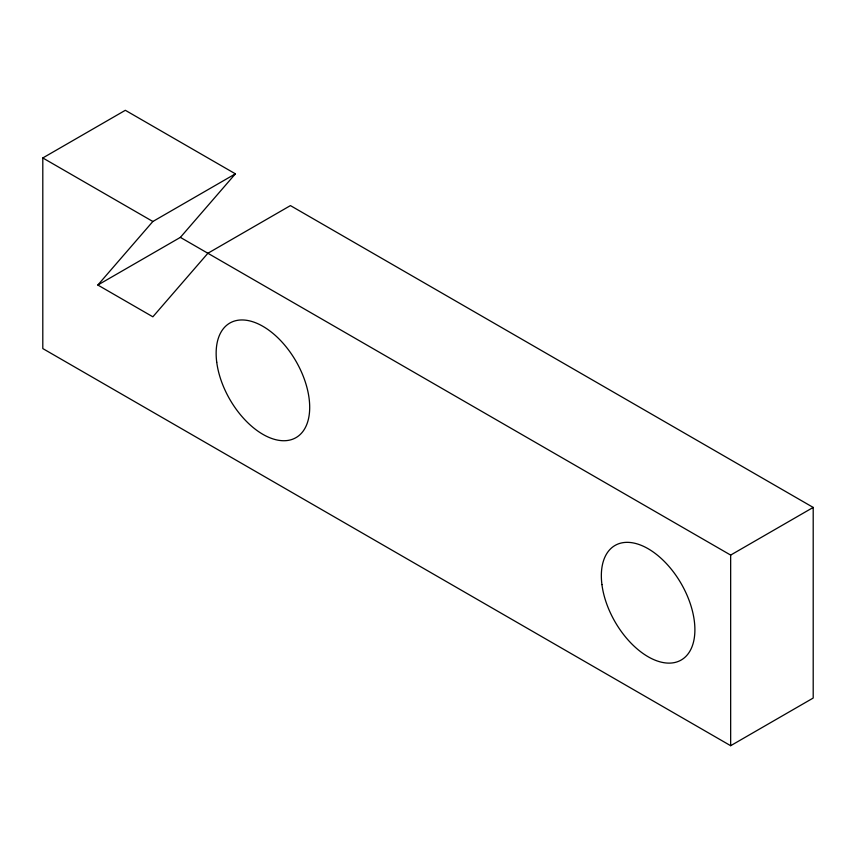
<?xml version="1.0" encoding="UTF-8"?>
<svg xmlns="http://www.w3.org/2000/svg" width="856" height="856" viewBox="0 0 856 856"><rect width="100%" height="100%" fill="white"/><g stroke="black" fill="none" stroke-linecap="round" stroke-linejoin="round"><path stroke-width="1.28" d="M97.83 285.037L152.86 221.49L235.4 173.832L125.34 110.296L42.8 157.953L42.8 348.574L730.66 745.704L813.2 698.047L813.2 507.426L290.43 205.601L207.89 253.258L152.86 316.806L97.83 285.037L180.37 237.38L235.4 173.832M180.37 237.38L730.66 555.084L813.2 507.426M42.8 157.953L152.86 221.49M730.66 555.084L730.66 745.704M216.729 362.195A66.147 38.188 60 0 0 292.399 439.299A66.147 38.188 60 0 0 279.623 339.543A66.147 38.188 60 0 0 216.729 362.195M601.928 584.584A66.147 38.188 60 0 0 677.599 661.688A66.147 38.188 60 0 0 664.823 561.932A66.147 38.188 60 0 0 601.928 584.584"/></g></svg>
